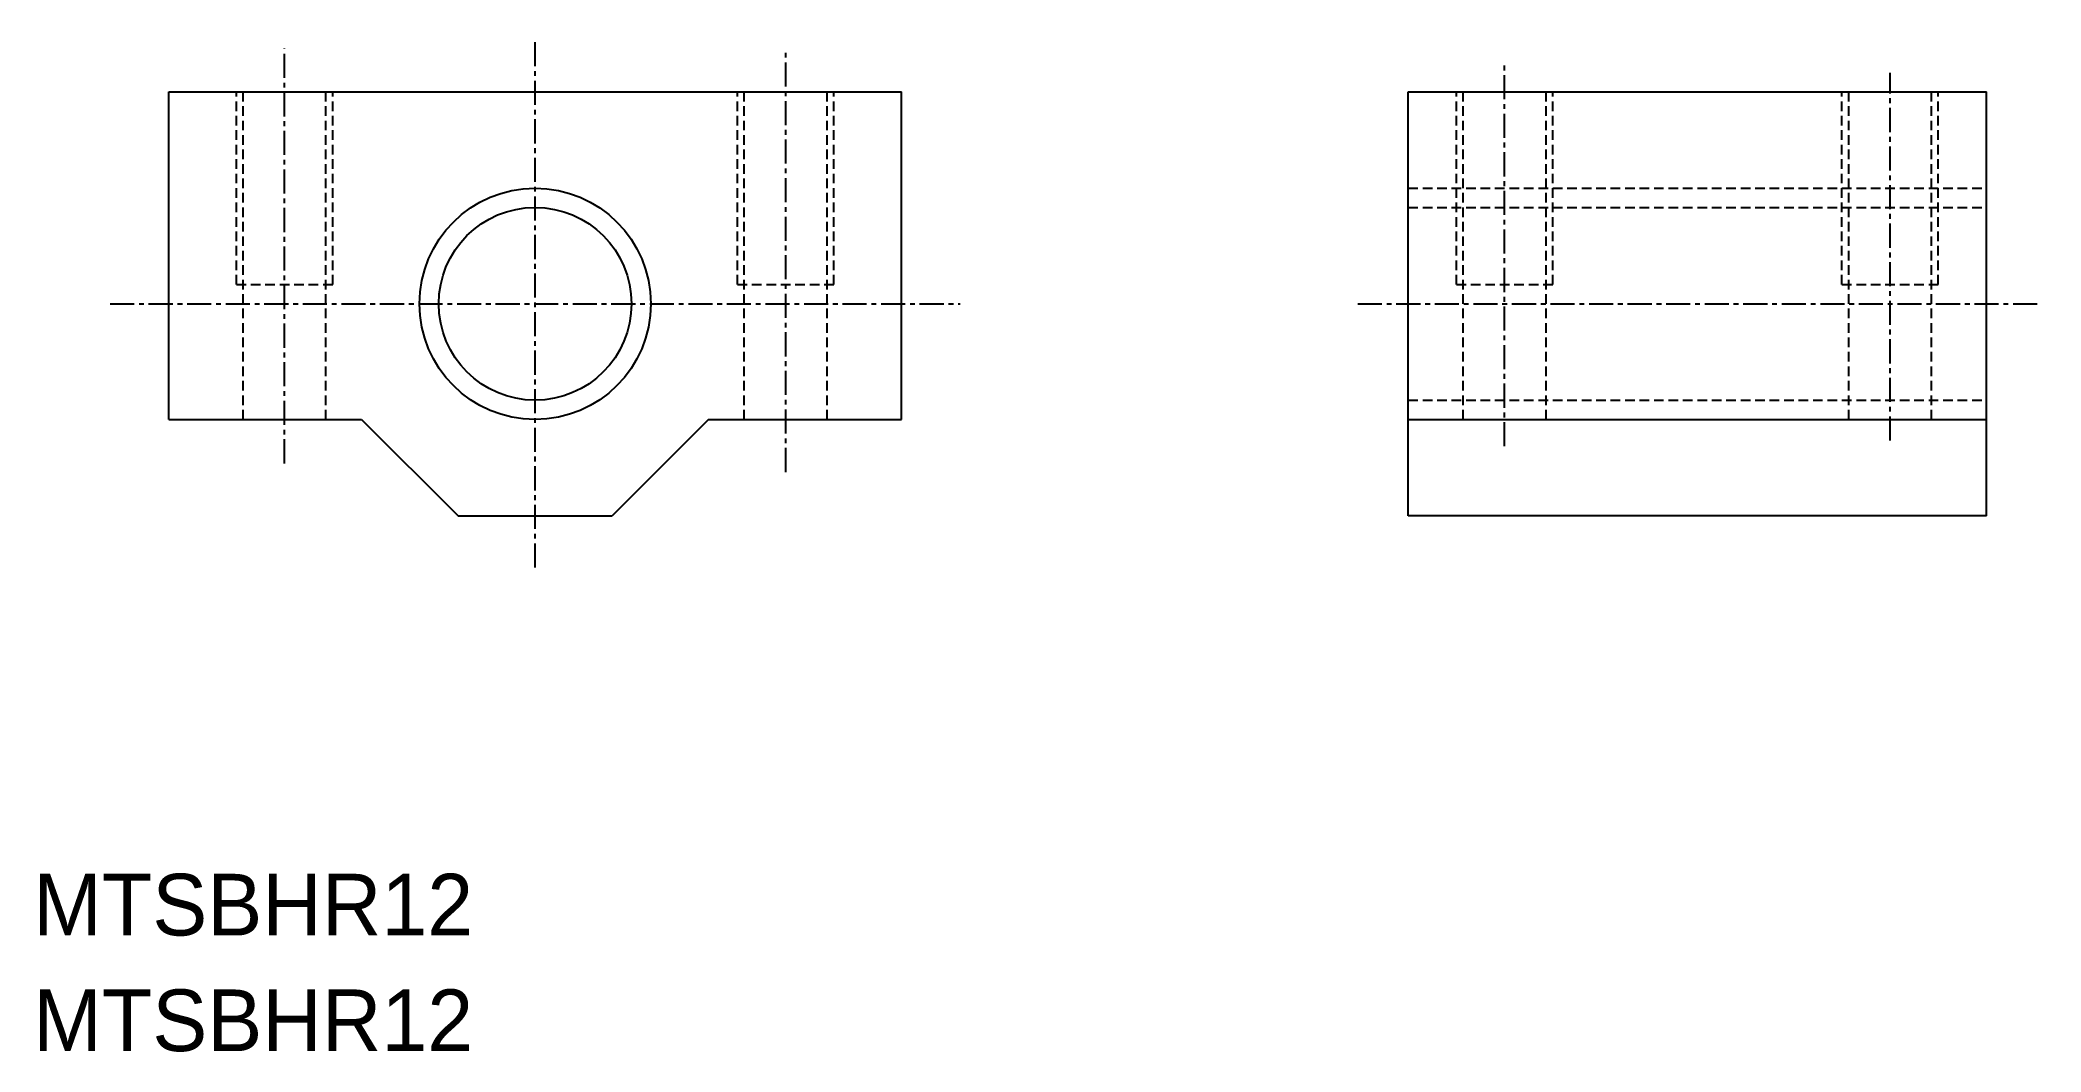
# Model space of a CAD drawing. Extents: x 104 to 208, y 203 to 255.
import ezdxf

# ---------------------------------------------------------------- set-up
doc = ezdxf.new("R2010")
doc.units = 0
doc.linetypes.add('CENTER', pattern=[2, 1.25, -0.25, 0.25, -0.25])
doc.linetypes.add('DASHED', pattern=[0.75, 0.5, -0.25])
doc.layers.get('0').update_dxf_attribs({"linetype": 'CONTINUOUS'})
doc.layers.add('CENTER', color=1, linetype='CENTER')

msp = doc.modelspace()

# ---------------------------------------------------------------- linework, layer by layer
at = {"color": 7, "linetype": 'CONTINUOUS'}
for p, q in [((110.76, 235.81), (110.76, 252.81)), ((110.76, 252.81), (148.76, 252.81)), ((148.76, 235.81), (148.76, 252.81)), ((175.06, 230.81), (175.06, 252.81)), ((175.06, 252.81), (205.06, 252.81)), ((205.06, 230.81), (205.06, 252.81)), ((110.76, 235.81), (120.76, 235.81)), ((120.76, 235.81), (125.76, 230.81)), ((138.76, 235.81), (133.76, 230.81)), ((138.76, 235.81), (148.76, 235.81)), ((175.06, 235.81), (205.06, 235.81)), ((125.76, 230.81), (133.76, 230.81)), ((205.06, 230.81), (175.06, 230.81))]:
    msp.add_line(p, q, dxfattribs=at)
at = {"color": 3, "linetype": 'DASHED'}
for p, q in [((114.26, 242.81), (114.26, 252.81)), ((114.61, 235.81), (114.61, 252.81)), ((118.91, 235.81), (118.91, 252.81)), ((119.26, 242.81), (119.26, 252.81)), ((140.26, 242.81), (140.26, 252.81)), ((140.61, 235.81), (140.61, 252.81)), ((144.91, 235.81), (144.91, 252.81)), ((145.26, 242.81), (145.26, 252.81)), ((177.56, 242.81), (177.56, 252.81)), ((177.91, 235.81), (177.91, 252.81)), ((182.21, 235.81), (182.21, 252.81)), ((182.56, 242.81), (182.56, 252.81)), ((197.56, 242.81), (197.56, 252.81)), ((197.91, 235.81), (197.91, 252.81)), ((202.21, 235.81), (202.21, 252.81)), ((202.56, 242.81), (202.56, 252.81)), ((175.06, 247.81), (205.06, 247.81)), ((175.06, 246.81), (205.06, 246.81)), ((114.26, 242.81), (119.26, 242.81)), ((140.26, 242.81), (145.26, 242.81)), ((177.56, 242.81), (182.56, 242.81)), ((197.56, 242.81), (202.56, 242.81)), ((175.06, 236.81), (205.06, 236.81)), ((175.06, 235.81), (205.06, 235.81))]:
    msp.add_line(p, q, dxfattribs=at)
at = {"color": 3, "linetype": 'CONTINUOUS'}
msp.add_circle((129.76, 241.81), 6, dxfattribs=at)
at = {"color": 7, "linetype": 'CONTINUOUS'}
msp.add_circle((129.76, 241.81), 5, dxfattribs=at)
at = {"layer": 'CENTER', "color": 1, "linetype": 'CENTER'}
for p, q in [((129.76, 228.13), (129.76, 255.49)), ((116.76, 233.53), (116.76, 255.06)), ((142.76, 233.08), (142.76, 255.06)), ((180.06, 234.42), (180.06, 254.25)), ((200.06, 234.72), (200.06, 253.8)), ((107.71, 241.81), (151.82, 241.81)), ((172.44, 241.81), (207.89, 241.81))]:
    msp.add_line(p, q, dxfattribs=at)

# ---------------------------------------------------------------- texts
at = {"color": 7, "linetype": 'CONTINUOUS'}
for p in [(103.72, 209.04), (103.72, 203.04)]:
    msp.add_text('MTSBHR12', height=3.2, dxfattribs=at).set_placement(p)

doc.saveas('drawing.dxf')
